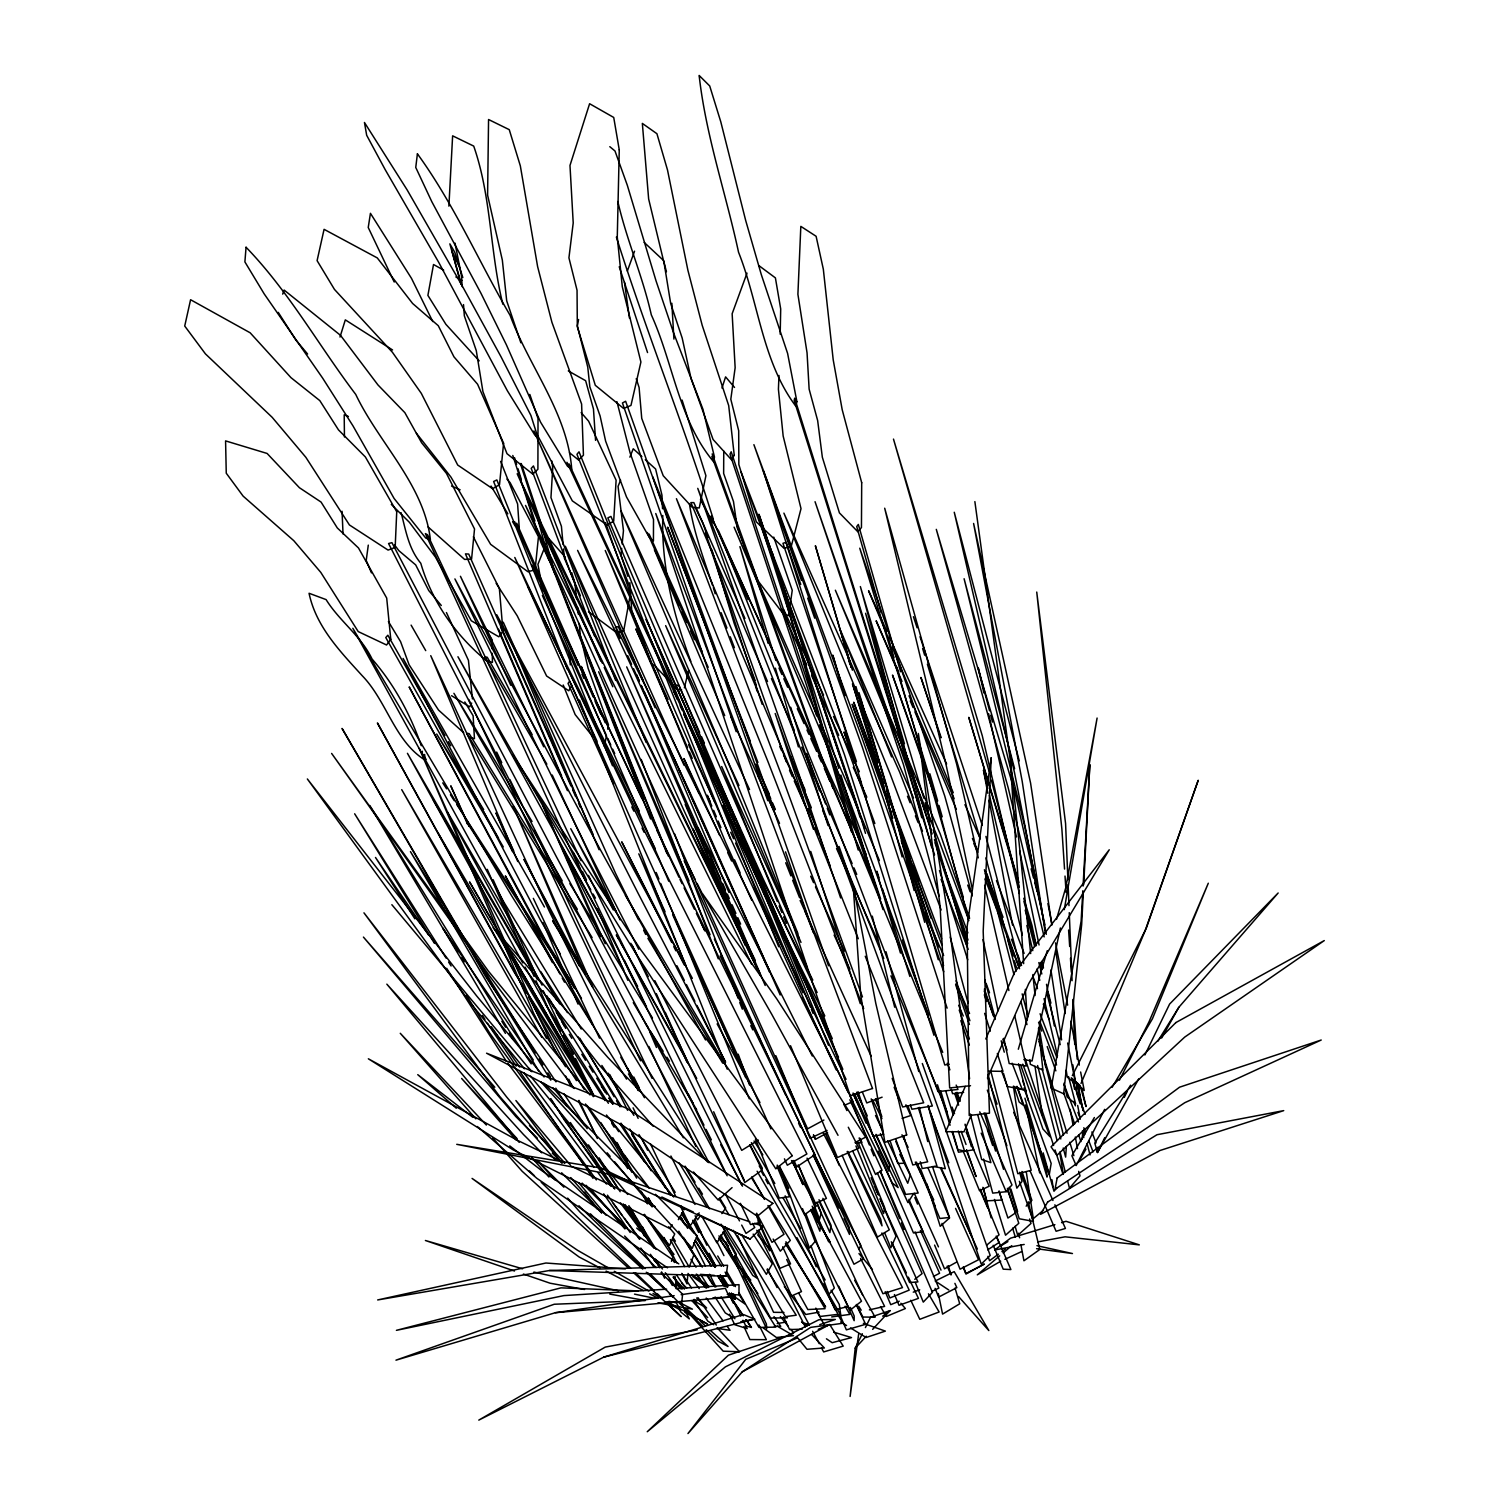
<?xml version="1.0" encoding="UTF-8"?>
<svg xmlns="http://www.w3.org/2000/svg" width="1509" height="1509" viewBox="0 0 1509 1509"><rect width="100%" height="100%" fill="white"/><g stroke="black" fill="none" stroke-linecap="round" stroke-linejoin="round"><path stroke-width="1.5" d="M723.754 451.116L723.641 473.449L733.487 501.554L737.297 527.943L757.82 580.644L783.039 613.597L788.641 615.597L792.244 590.302L773.759 537.11M780.191 334.168L780.7 308.968L775.4 277.882L759.008 265.697M778.984 375.439L778.418 389.228L783.152 435.988L801.015 508.646L791.15 546.73L783.944 548.22L756.33 521.85L738.844 464.565L738.693 430.744L730.809 399.244L735.147 367.706L732.148 313.74L747.012 273.129M1083.349 891.612L1081.67 924.545L1063.656 1093.78L1051.151 1088.102L1081.123 921.15L1082.821 890.763M1083.707 884.538L1089.838 764.535L1083.066 886.085M448.89 206.148L452.625 135.829L473.713 146.09C491.538 197.113 489.897 252.097 502.837 304.177M1066.354 1146.387L1065.637 1157.101L1063.223 1148.028M1082.123 1139.427L1082.67 1132.882M687.821 1275.048L687.01 1283.895L681.804 1273.37M621.689 548.408L621.029 555.067L627.819 576.268M622.142 543.976L623.462 530.659L618.049 486.407L620.576 480.145M862.337 1333.749L855.207 1348.141L850.114 1396.466L858.621 1334.296M549.408 1270.521L726.093 1276.237L727.564 1265.278L549.408 1270.521L377.665 1299.947L545.9 1263.014L625.462 1268.862M368.29 545.126L366.215 560.443L371.459 572.873M604.411 746.446L606.448 735.638M607.674 729.149L608.485 724.829L588.114 668.261L580.267 635.025L579.23 623.481M1096.873 1151.801L1097.722 1147.368M578.588 319.493L577.343 325.812L587.755 367.102L589.849 386.832L600.092 415.937L605.618 441.118L626.499 496.933L649.002 536.902L653.435 540.958L653.51 519.492L630.064 452.719L616.917 401.658M1060.374 927.997L1032.043 1060.997L1023.856 1059.601M1064.279 909.644L1097.1 718.039L1065.675 888.047L1056.47 919.396M684.369 687.84L688.651 670.166M1018.311 1049.245L1047.246 950.727M339.997 337.054L345.316 319.87L392.566 349.975M721.981 388.058L725.584 376.873L734.525 387.436M282.692 294.123L284.107 290.049L340.468 335.3L377.967 384.946L404.865 412.674L421.652 442.797L446.475 473.411L474.524 528.98L471.581 559.122L464.602 559.424L428.141 526.981M627.348 271.054L634.553 251.173M671.505 1261.317L673.033 1257.299L644.418 1214.424M544.032 549.031L537.921 564.347L542.882 590.566M545.768 544.655L548.389 538.091L565.026 556.859M629.875 457.152L633.252 448.777L641.853 456.567M1081.029 1083.462L1145.048 930.959L1198.221 780.266L1146.293 928.224L1072.333 1075.653M858.979 1249.377L860.752 1245.246L815.558 1157.743M965.288 1086.405L945.728 1131.656L963.968 1131.807L971.475 1114.604M985.792 1038.984L1014.67 972.154L1109.247 849.774L1028.742 983.566L987.433 1078.086M1130.599 1085.197L1094.761 1143.105L1097.515 1152.518L1104.72 1137.673M1124.28 1097.383L1127.374 1091.026M1144.878 1054.98L1169.607 1004.07L1278.161 892.988L1178.812 1007.333L1157.799 1041.267M865.412 1327.58L870.504 1317.282L890.084 1310.604L872.636 1329.372M1104.663 1109.341L1076.181 1165.533L1071.88 1155.762L1094.383 1117.509M1119.433 1080.199L1148.971 1021.933L1208.294 883.218L1152.404 1018.839L1112.133 1087.31M471.676 703.081L469.639 706.853L451.587 695.724M672.09 1224.667L669.958 1228.609L513.154 1149.858L368.347 1058.79L518.077 1140.634L564.517 1162.967M1097.515 1152.518L1138.729 1078.897M1161.647 1038.003L1178.812 1007.333M1079.689 1160.195L1085.952 1149.141M572.005 685.312L568.761 690.764L546.616 676.013L517.247 615.842L496.159 583.323M678.314 1219.668L683.03 1211.765M913.19 1194.279L907.946 1202.616L876.069 1134.372M700.119 1216.047L697.573 1219.8L695.121 1215.782M721.849 1213.613L725.697 1208.011L719.642 1197.976M699.176 1212.878L690.028 1226.044L680.861 1207.03M1056.998 1187.696L1053.98 1191.242L1043.153 1152.838M742.258 1371.832L828.856 1324.902L810.654 1327.373L742.258 1371.832L687.953 1433.55L745.748 1359.326L796.903 1338.143M855.207 1348.141L866.298 1336.201M1027.233 1204.918L1031.892 1200.334L1021.933 1171.493M1026.139 1206.144L1030.873 1201.56L1020.876 1172.795M634.497 1183.999L600.903 1167.985L456.737 1144.331L610.202 1174.417L750.011 1239.059L763.214 1226.364L754.349 1223.365M732.072 1187.621L718.209 1200.07L693.48 1171.984M999.675 1255.865L977.285 1274.86L1000.712 1261.222M1003.127 1252.96L1011.747 1245.642M1043.398 1210.237L1033.307 1218.612L1026.327 1172.153M986.641 1245.17L999.071 1234.852L980.454 1189.337M914.756 1279.311L922.093 1273.615L877.219 1172.663M882.671 1316.169L890.084 1310.604M998.392 1254.186L989.564 1260.713L987.961 1256.318M1001.919 1251.565L1005.447 1248.943M987.716 1249.829L998.958 1242.586L996.223 1236.116M758.367 1140.087L741.73 1150.367L654.849 980.699M1000.486 1246.094L1007.899 1241.605M607.108 525.019L613.691 521.171L616.106 480.202L588.623 421.2L581.135 412.579M956.499 1262.165L944.502 1268.824L934.599 1245.095M984.151 1264.033L966.175 1273.936L963.572 1267.371M823.895 1120.036L807.598 1128.826L525.509 505.421L751.633 964.138M815.426 1139.314L813.502 1135.032L815.426 1139.314L827.573 1132.769M933.43 1276.463L939.579 1273.256L920.358 1230.401M984.075 1264.278L965.722 1273.634L963.176 1267.07M603.751 1357.138L754.632 1319.13L743.428 1314.528L603.751 1357.138L478.787 1420.12L605.279 1347.084L697.177 1329.882M855.226 1142.407L865.657 1137.164L776.814 998.958L702.458 893.668L771.721 1014.255L838.023 1135.315M931.694 1291.515L938.843 1288.101L915.039 1231.872M827.045 1130.467L810.069 1138.333L775.815 1055.715M1004.881 1259.317L1021.536 1251.621M844.493 1105.305L853.019 1101.532L577.589 550.37L698.158 810.276L780.191 994.997M818.199 1329.316L828.856 1324.902M615.144 627.801L618.218 626.537L642.777 679.842M899.251 1301.192L890.725 1304.663L885.236 1291.685M882.124 1097.175L866.788 1102.947L862.375 1092.082M913.247 1292.157L919.698 1289.799M784.095 1336.559L728.413 1355.176L647.248 1431.739L725.414 1366.852L818.897 1319.734L835.326 1319.451L819.745 1324.657M788.566 1335.088L793.017 1333.598M902.099 1118.395L910.738 1115.528L905.909 1104.795M1054.904 1224.667L1010.502 1238.21L994.676 1249.961L1024.196 1244.453M1061.563 1222.648L1066.014 1221.29L1139.314 1244.868L1065.071 1236.814L1037.815 1241.907M674.165 1295.665L555.444 1312.698L395.962 1360.175L554.256 1304.248L645.286 1300.569M618.407 632.139L623.764 630.573L630.46 593.716L605.524 522.586M847.964 1306.549L835.024 1309.718L823.725 1283.933M869.391 1309.869L884.614 1306.398L860.564 1258.393M740.844 1321.714L754.632 1319.13M819.066 1312.151L805.749 1314.49L784.34 1286.555M777.21 1323.563L786.415 1322.016M949.161 1064.241L944.785 1064.977L851.623 750.237L763.365 470.733L862.261 746.936L947.124 1008.144M681.163 1294.665L725.376 1288.328L729.319 1297.155L555.444 1312.698M831.666 1316.923L849.831 1314.414L845.134 1306.228M963.629 1092.365L952.594 1093.685L951.179 1089.196M793.508 1335.654L776.437 1337.521L763.12 1327.826M970.513 1085.707L949.651 1087.951L940.088 906.249L918.321 733.468L946.539 906.362L969.57 1078.728M1007.71 1191.544L992.733 1193.129L983.547 1159.063M855.301 1142.954L861.96 1142.539L859.941 1138.276M666.638 1289.176L563.913 1295.59L396.414 1330.334L561.027 1287.856L638.307 1290.912M675.975 1288.611L739.014 1284.668L738.995 1294.911L727.281 1294.439M712.984 1297.815L729.319 1297.155M802.222 1329.184L789.565 1329.561L783.511 1316.848M787.472 1317.81L770.59 1318.055L723.037 1232.023M988.546 1071.126L1002.995 1071.371L997.336 1053.527M783.926 1312.453L773.589 1312.302L737.675 1235.739M774.324 1326.166L780.757 1326.298L774.023 1316.678M700.365 1274.351L714.398 1275.388M721.415 1275.897L726.093 1276.237M681.672 689.896L677.334 689.556L671.052 682.917M1036.589 1248.697L1072.465 1253.545L1036.909 1245.679M716.7 1328.373L730.054 1330.278L727.244 1326.486M584.53 1289.478L550.106 1283.216L523.378 1274.049M609.787 1294.081L644.211 1300.362M657.981 1302.871L692.424 1309.152L682.634 1304.153M933.882 1166.57L945.313 1168.702L928.016 1105.418M618.464 1290.799L533.865 1272.068M634.516 1294.137L655.132 1298.419M668.883 1301.286L675.768 1302.72M468.733 737.316L474.448 738.656L473.128 715.775L464.81 701.949M745.333 1325.845L751.407 1327.411L746.163 1319.658M522.567 1268.786L425.406 1240.492L514.475 1271.012M802.354 1322.525L809.05 1324.581M833.647 1332.126L851.529 1337.596L832.176 1342.689L826.442 1338.804M610.202 1174.417L749.916 1221.856M863.355 1323.336L885.368 1331.108L866.128 1337.502L850.472 1327.92M1015.5 1086.97L1026.007 1090.969L1018.5 1063.751M348.428 416.522L344.203 414.843L344.448 436.988M451.568 486.049L460.113 489.803M661.81 1197.014L693.31 1212.029M697.516 1214.047L750.011 1239.059M570.836 1166.004L655.246 1206.615M599.884 1267.862L579.173 1257.035L472.072 1178.416L577.57 1250.301L608.165 1267.805M606.109 1271.106L643.4 1290.572M649.606 1293.835L657.905 1298.155M666.186 1302.474L680.691 1310.057M684.822 1312.226L707.627 1324.129L667.299 1301.663M443.684 270.168L433.517 264.509L427.896 295.406L445.891 324.322L479.183 360.858M455.869 276.958L461.98 280.353M568.308 370.912L585.643 380.702L593.471 409.014L595.565 440.345M614.276 1271.314L648.945 1291.157M653.02 1293.496L661.168 1298.174M709.06 1286.385L691.876 1274.539M777.437 1326.279L791.508 1334.484M713.719 1324.713L707.91 1321.262L693.461 1299.928M732.978 1317.564L725.282 1312.905L715.096 1297.023M840.683 1321.941L846.549 1325.524M948.784 1290.006L935.203 1281.009L954.197 1271.653L988.848 1330.561L958.479 1296.457M801.581 1321.959L807.315 1325.845M678.805 1263.901L541.014 1170.097L509.74 1145.878M667.468 1267.824L536.94 1178.378L477.353 1126.525M605.166 523.68L572.326 500.875L537.525 435.29M692.706 1276.595L707.928 1287.667M588.51 611.767L616.634 632.667M472.939 1117.396L417.748 1074.653L456.303 1108.21M569.515 452.757L578.664 460.075L583.436 455.19L581.606 404.035L551.917 322.285L537.619 266.621L520.322 165.82L509.25 129.661L488.558 119.513L487.596 195.151L502.346 260.17L506.703 300.857L520.869 342.769M609.806 146.675L614.993 150.994L627.31 185.267L656.057 280.938L673.693 333.168L702.892 409.128L714.455 457.02L713.587 461.735C678.767 420.257 673.259 363.103 651.303 314.834C642.702 276.298 626.593 239.912 617.822 201.508M636.723 1228.081L640.288 1231.08M1071.277 1077.766L1074.219 1080.387M1077.181 1082.99L1080.123 1085.612L1086.027 1106.587L1081.859 1088.196M645.286 459.679L655.604 469.016L661.979 495.197L662.545 508.703M463.697 732.77L438.497 710.041L409.109 664.79L400.583 641.665L388.417 621.538M642.777 1269.088L580.116 1212.217L567.648 1198.127M646.267 1272.238L665.412 1289.61M686.293 1308.567L696.743 1318.055M700.233 1321.205L705.457 1325.958M710.664 1330.693L728.074 1346.481L717.926 1341.067L706.212 1329.655M628.291 1267.9L522.114 1171.229L492.802 1138.05M633.516 1272.653L681.144 1316.602L665.978 1302.041M644.192 242.421L663.564 260.51L666.431 271.752M529.414 1170.927L534.469 1175.794M541.222 1182.264L630.573 1268.05M635.629 1272.898L654.17 1290.704M657.547 1293.949L662.602 1298.796M578.928 1205.766L642.57 1267.711M647.587 1272.615L664.337 1288.912M669.355 1293.798L672.712 1297.061M684.426 1308.473L702.854 1326.392M391.321 504.402L409.429 522.34L435.403 556.991L471.298 620.765L498.819 636.798L502.969 631.196L499.366 588.453L473.354 536.77M528.829 1068.297L532.168 1071.616M543.825 1083.217L648.795 1187.696M655.453 1194.317L697.101 1235.777L692.273 1248.301L540.995 1081.972M537.355 1138.163L515.776 1116.528L363.424 937.089L494.82 1087.272M552.275 1153.159L562.235 1163.137L506.552 1096.873L363.952 912.832L499.422 1096.119L555.255 1159.855M582.153 1183.113L626.952 1228.062M681.71 1282.99L686.689 1287.988M696.649 1297.966L706.608 1307.963L697.328 1302.757L694.102 1299.343M537.393 1160.628L563.894 1187.206M590.396 1213.802L645.041 1268.654M650.002 1273.653L681.464 1305.228L682.596 1294.213L661.055 1272.596M541.75 1152.838L523.51 1134.542L386.832 984.151L519.19 1142.332M561.631 1172.795L601.393 1212.708M624.594 1236.003L656.075 1267.617M416.427 433.309L450.908 477.033L490.651 544.353L527.848 571.685L535.073 569.893L538.468 536.751L510.08 482.597L506.93 479.126M707.872 1162.251L607.844 1057.394L493.16 927.677L599.148 1064.882L653.265 1126.336M729.413 1293.326L735.09 1299.287L731.375 1293.27L735.09 1299.287M653.793 664.658L667.921 679.597M529.452 1125.563L564.97 1163.043M585.945 1185.187L626.292 1227.779M673.108 1277.199L684.407 1289.12M718.925 1235.89L728.507 1246.076M811.578 1334.39L824.367 1347.971L806.975 1349.272L796.62 1336.54M486.37 1125.054L400.262 1033.288L475.844 1118.848M624.952 1228.948L591.415 1189.941M653.604 1259.657L656.792 1263.071M675.881 1283.537L680.653 1288.648M691.801 1300.588L707.702 1317.659M717.265 1327.901L739.542 1351.781L723.207 1351.177L685.388 1309.378M517.097 1138.673L461.622 1078.463L516.191 1140.068M537.713 1161.043L555.142 1179.963M531.79 1157.667L548.936 1177.02M570.76 1177.567L601.77 1212.972M757.631 1234.834L771.42 1250.848M858.961 1253.564L872.428 1269.522M900.873 1303.229L905.362 1308.548L886.368 1316.452L880.52 1306.605M570.27 1164.91L515.889 1100.533L555.123 1152.876M578.928 1182.943L606.071 1215.217M307.61 354.03L295.821 339.978L278.26 312.382M441.288 605.486L428.745 590.547L415.673 564.894L398.848 550.653L394.603 545.013M391.85 904.702L531.545 1071.579M544.108 1077.011L476.561 995.808L307.346 778.965L470.619 1003.221L524.472 1068.787M553.105 1087.838L584.624 1125.714M607.146 1152.782L610.145 1156.403M614.653 1161.817L652.171 1206.917M668.694 1226.76L674.693 1233.985L669.581 1245.434L644.154 1214.462M590 1094.968L488.312 971.023L331.622 753.425L489.52 975.908L574.269 1088.498M606.448 1115L673.731 1197.033M681.219 1206.144L684.199 1209.784M530.47 1076.068L627.687 1194.43M737.467 1263.787L750.784 1280.16M780.36 1316.546L787.755 1325.638M790.716 1329.278L793.677 1332.9M540.844 586.718L546.371 593.641L553.784 610.598M593.395 737.373L575.155 714.568L563.215 685.011M705.08 1287.29L696.328 1274.086M586.982 1105.399L649.134 1187.96M507.797 1063.204L590.755 1173.587M613.258 1203.503L621.708 1214.726M624.519 1218.48L639.986 1239.059M655.453 1259.638L662.489 1268.994M665.299 1272.728L676.541 1287.686L675.032 1276.407M584.549 1192.148L597.149 1208.973M519.662 1067.052L491.236 1026.629M523.849 1072.71L593.848 1167.023M598.036 1172.682L606.448 1183.999M620.444 1202.843L654.038 1248.113M648.813 1220.366L674.014 1254.488M688.029 1273.426L699.233 1288.592M706.231 1298.061L723.037 1320.809M614.37 1188.47L564.611 1120.414L550.785 1098.609M628.197 1207.37L636.496 1218.725M596.357 1179.906L489.708 1033.08L466.375 995.204M607.448 1195.166L639.307 1239.021M650.379 1254.281L660.074 1267.617M718.888 1237.814L757.876 1293.59M731.261 1298.419L743.352 1315.81L729.073 1294.458M746.031 1319.677L751.407 1327.411M550.747 1099.344L611.088 1186.451M623.16 1203.88L652.68 1246.453M674.146 1277.425L682.181 1289.044M533.262 1059.903L442.835 928.129L457.887 951.915M516.153 1066.127L487.426 1023.291M520.133 1071.918L583.794 1164.816M586.454 1168.702L593.075 1178.378M603.694 1193.845L630.215 1232.551M640.835 1248.037L654.095 1267.39M428.707 935.24L375.496 857.47L414.881 918.83M411.108 625.122L425.727 650.624M610.805 1120.018L618.69 1131.637M588.453 1144.897L618.652 1189.469M676.39 1274.747L684.275 1286.366M693.461 1220.894L701.251 1232.57M547.824 1072.88L550.427 1076.804M671.901 1258.6L674.504 1262.505M682.351 1274.237L691.48 1287.913M698.026 1297.683L716.303 1325.053M531.206 1063.864L509.023 1030.628L369.799 805.504L505.421 1033.382M570.364 1122.526L614.729 1188.998M625.16 1204.635L653.869 1247.641M673.448 1276.972L681.276 1288.705M555.991 1081.878L485.747 976.644L342.053 728.432L488.897 980.643L550.823 1080.199M563.781 1093.572L587.19 1128.657M541.769 1037.324L401.715 789.641L535.412 1018.858L565.573 1066.712M585.454 1103.966L627.857 1168.664M672.825 1237.267L675.391 1241.19M697.233 1274.52L706.231 1288.252M567.478 1012.652L540.731 971.589L559.688 1003.9M601.846 1065.429L620.935 1094.761M442.759 782.888L446.607 788.83M450.437 794.771L454.284 800.713M456.831 804.674L574.533 986.829M426.142 759.48L422.294 753.557L422.294 751.218M467.092 822.669L574.589 988.508M704.722 1158.837L552.879 920.924M753.161 1234.098L772.287 1263.806L766.402 1274.332L741.428 1234.551M767.006 1269.786L796.243 1315.207L785.453 1316.64L733.242 1230.344M563.253 1035.57L605.071 1100.627M620.274 1124.28L644.362 1161.723M679.842 1216.933L684.897 1224.818M695.045 1240.587L711.512 1266.202L695.253 1240.228M724.188 1285.913L717.85 1276.067L724.226 1285.875M446.645 968.306L506.383 1061.336M576.495 1080.614L562.499 1058.771L528.471 997.015M615.917 1142.162L622.274 1152.103M624.82 1156.064L627.348 1160.044M690.933 1259.298L696.026 1267.239M701.119 1275.18L708.74 1287.102M719.265 1238.38L738.127 1267.975M743.164 1275.86L775.852 1327.147L758.989 1327.411L738.957 1292.723M645.475 1023.479L648.002 1027.44M650.511 1031.42L663.111 1051.245M666.903 1057.205L669.43 1061.167M785.359 1243.699L825.593 1306.869L785.774 1243.341M601.393 1086.235L605.166 1092.176M608.938 1098.099L612.711 1104.022M631.573 1133.674L670.581 1194.958M681.898 1212.746L715.851 1266.126M722.151 1276.01L728.432 1285.894M733.468 1293.798L735.977 1297.759L745.05 1304.021L738.825 1294.043M545.447 1004.051L608.391 1103.286M620.972 1123.13L651.19 1170.777M680.144 1216.424L687.708 1228.326M593.301 1096.666L514.116 972.003L377.401 722.962L526.188 992.903M678.767 1231.212L693.857 1254.96L689.179 1267.013L672.467 1238.738M754.047 1140.974L762.875 1154.913M858.678 1306.228L861.205 1310.208M593.056 1094.327L570.459 1058.582L437.704 832.327M683.445 1237.323L702.27 1267.107M707.287 1275.048L714.832 1286.951M721.095 1296.891L734.902 1318.734M461.66 957.875L464.168 961.837M501.837 1021.291L505.59 1027.252M509.363 1033.193L513.135 1039.135M446.079 958.064L354.653 813.785L434.46 943.37M448.588 962.025L451.097 965.986M482.408 1015.387L484.917 1019.348M628.461 1073.861L637.232 1087.763M724.886 1226.742L757.443 1278.368L752.746 1275.445L721.811 1225.346M600.771 1122.545L630.951 1170.399M718.944 1198.75L728.941 1214.67M829.629 1324.393L843.21 1346.103L823.669 1351.932L821.462 1347.82M626.556 1079.124L511.645 895.78L352.823 628.291L504.081 902.514L581.229 1029.025M679.012 1162.817L706.495 1206.672M621.501 1106.644L577.966 1036.796M638.967 1134.542L675.164 1192.374M692.631 1220.291L721.34 1266.145M725.093 1272.125L733.827 1286.083M569.308 1034.363L571.798 1038.343M581.776 1054.282L585.511 1060.261M589.246 1066.241L592.999 1072.22M596.734 1078.18L606.712 1094.119M609.202 1098.099L612.937 1104.079M631.63 1133.957L665.28 1187.734M681.483 1213.632L692.706 1231.551M696.441 1237.531L715.153 1267.409L696.63 1237.191M720.133 1275.369L727.602 1287.328L720.208 1275.237M591.754 1091.441L506.269 945.011M611.654 1123.205L614.144 1127.166M687.5 1244.321L701.176 1266.164M707.4 1276.086L712.38 1284.027M483.653 809.578L436.686 734.015L503.27 846.907M535.45 1052.942L410.429 851.604L538.694 1071.164M539.147 1058.922L542.863 1064.92M555.784 1088.178L566.912 1106.097M599.111 1157.856L620.18 1191.714M628.838 1205.653L656.094 1249.452M652.454 1017.953L569.893 883.689M751.822 1178.284L764.233 1198.316M769.213 1206.332L790.32 1240.398L780.323 1251.168L773.155 1239.059M613.541 1103.004L549.238 998.769M629.668 1129.034L670.6 1195.128M681.747 1213.161L694.159 1233.193M577.325 909.286L469.129 733.619L466.677 733.317L592.132 937.636M630.234 1077.03L637.647 1089.045M581.493 998.392L545.692 940.447L409.165 686.935L547.39 945.313L592.679 1024.8M633.346 1082.311L638.288 1090.29M685.199 1166.212L695.064 1182.207M698.78 1188.205L702.477 1194.185M721 1224.157L724.697 1230.156L716.945 1242.869L701.855 1216.367M532.055 821.556L453.907 693.31L562.178 880.784M608.184 1073.201L633.893 1115.377M491.047 486.049L507.835 513.814M512.626 521.737L515.022 525.717L519.285 528.471L517.606 504.006L500.63 461.377M552.747 921.15L683.37 1137.786M647.908 938.315L722.698 1063.147M810.767 1210.124L830.101 1242.133L816.916 1219.838M838.117 1315.15L842.927 1323.242L824.819 1325.77L816.784 1311.359M724.622 1063.713L625.405 895.309M810.918 1209.69L814.52 1215.782M633.271 1002.617L696.649 1109.719M517.229 976.116L584.096 1089.253M612.767 1137.729L636.647 1178.133M648.587 1198.335L653.359 1206.408M579.796 1038.211L614.125 1096.741M616.502 1100.778L620.048 1106.833M928.469 1293.798L939.126 1311.981L919.792 1319.3L910.776 1300.286M785.944 1241.737L825.083 1308.68L807.843 1309.548L798.676 1293.081M560.386 954.103L540.26 919.717L403.073 658.452L544.428 907.003M620.784 1057.243L644.475 1097.703M684.728 1166.476L709.607 1208.935M500.347 934.826L469.544 881.897L591.113 1090.932M505.836 945.087L591.943 1092.723M532.092 734.543L487.2 657.226L484.71 656.811L546.843 764.195M757.122 1171.229L840.758 1315.169L839.287 1304.436L831.044 1290.176M556.821 1000.354L447.513 812.087L542.071 985.151M433.441 800.26L531.451 969.25M534.997 975.361L537.355 979.435M546.805 995.733L553.897 1007.937M556.255 1012.011L559.801 1018.122M562.159 1022.197L564.517 1026.271M759.216 1165.91L825.159 1279.99M717.737 1255.997L723.622 1266.202M727.168 1272.313L735.411 1286.611M532.828 970.362L407.43 753.312L522.812 962.949M535.186 974.437L538.694 980.51M751.369 1142.615L774.815 1183.509M783.02 1197.825L800.6 1228.515M590.792 889.952L457.944 656.736L604.864 924.036L637.628 986.452M593.112 894.045L595.451 898.138M444.948 735.562L387.851 635.232L385.776 637.553L498.555 838.231M448.437 741.692L450.776 745.786M485.181 627.593L492.009 639.646L492.179 648.757M616.502 935.203L618.822 939.315M621.161 943.427L681.559 1050.094M616.313 934.976L696.724 1078.482M751.859 1176.869L764.478 1199.41M767.93 1205.559L784.02 1234.268L771.986 1242.322L756.688 1213.198M627.499 1068.259L640.156 1090.894M720.755 1234.909L734.581 1259.6L736.26 1254.149L723.679 1231.589M681.804 1083.179L693.253 1103.758M559.971 974.022L505.326 875.899L552.483 962.685M562.235 978.096L564.517 982.189M854.679 1280.311L875.145 1317.225L862.903 1317.017L856.414 1304.474M705.514 1039.965L598.375 846.115L454.907 578.909L588.34 850.85L638.76 949.293M607.75 929.846L560.122 843.644L623.707 969.966M525.075 967.062L560.707 1031.628M616.068 911.361L570.742 828.686L613.333 909.946M553.313 1005.749L565.705 1028.421M692.348 978.341L496.801 614.823L637.892 892.856L725.546 1062.185M717.133 1023.894L759.951 1102.57M791.508 1160.553L816.294 1206.106L804.542 1214.783L779.644 1166.702M812.314 1209.878L861.488 1301.211L850.114 1310.208L815.256 1240.794M761.347 1171.305L763.573 1175.454M765.799 1179.604L768.024 1183.754M796.941 1237.644L838.099 1314.339L820.028 1316.47L815.822 1308.114M758.574 1230.118L769.609 1250.772M793.885 1296.193L809.333 1325.091M812.634 1331.296L819.255 1343.689M725.923 1173.625L556.255 856.49L391.925 542.655L388.567 543.523L549.917 859.413L709.004 1162.741M752.538 1223.384L754.745 1227.515L746.05 1233.381L741.692 1225.082M524.076 859.413L582.38 968.797M594.056 1096.081L550.955 1014.972L535.978 980.699M648.229 1197.976L651.53 1204.22M670.336 1239.568L684.709 1266.598M750.237 1145.369L762.328 1168.249M630.819 943.276L648.285 976.606M720.642 1144.558L742.485 1186.168M725.339 1193.921L739.504 1220.913M394.226 282.032L368.234 227.501L370.441 213.316L411.504 278.392L432.781 321.587M767.383 1268.824L777.116 1287.573M524.019 859.489L579.324 965.892M823.292 1133.165L902.476 1287.611L882.954 1293.741L767.534 1044.681L684.162 860.79M546.484 1038.456L533.677 1013.35L419.219 748.37L534.129 1007.22L555.538 1051.679M565.668 1076.124L571.006 1086.593M578.456 1101.249L595.527 1134.73M642.438 1226.836L645.626 1233.117M669.091 1279.16L672.278 1285.442M680.804 1302.173L689.349 1318.923L680.917 1312.094L675.825 1301.513M684.256 964.911L621.727 841.833L671.694 942.389M812.295 1056.017L698.12 827.875L765.214 985.49M848.303 1127.242L858.904 1148.198L837.42 1157.535L790.527 1045.718M676.9 965.76L684.294 980.397M686.406 984.566L694.857 1001.297M696.969 1005.484L725.489 1062.015M633.761 1076.973L639.062 1087.48M716.511 1240.907L723.943 1255.62M758.952 1324.977L766.365 1339.69L749.898 1339.558L744.012 1326.675M693.386 1221.988L698.667 1232.457M709.211 1253.357L715.53 1265.9M720.812 1276.35L726.093 1286.8M729.243 1293.081L740.844 1316.074M742.956 1320.262L747.181 1328.618L734.77 1324.732L729.526 1314.226M777.229 1165.08L788.849 1188.205M688.123 1093.685L693.404 1104.192M695.517 1108.379L703.967 1125.205M706.08 1129.411L711.361 1139.917M756.782 1230.288L805.372 1326.958M682.37 853.962L695.008 879.219M697.12 883.425L702.402 893.969M812.804 980.133L760.423 875.239L646.116 619.426L762.762 878.125L817.123 992.545M872.523 1099.74L881.954 1118.622M899.76 1154.291L910.248 1175.266L907.739 1183.263L887.594 1140.879M609.768 1074.559L627.612 1110.303M642.325 1139.729L647.587 1150.235M681.2 1217.518L683.294 1221.724M693.8 1242.737L705.363 1265.862M709.57 1274.275L715.87 1286.894M639.194 810.88L528.225 587.378L655.283 848.737M673.769 946.596L675.862 950.783M638.458 1090.705L549.502 911.662L430.744 655.661L517.757 861.526M670.92 1156.007L694.989 1204.446M824.819 1015.934L764.516 894.252L684.011 714.361M638.439 919.698L615.578 873.409L503.252 622.198L599.073 849.737M643.645 930.223L645.72 934.429M749.671 1144.803L762.158 1170.06L744.767 1182.566L713.663 1111.775M581.135 860.696L427.632 534.846L425.387 533.582L570.572 849.416L727.149 1175.775M588.435 875.409L741.504 1184.622M756.084 1214.066L760.253 1222.479L750.52 1224.516L740.372 1203.314M573.401 1054.301L543.183 990.734M575.495 1058.507L593.207 1094.327M617.181 1142.766L631.781 1172.248M641.155 1191.205L647.399 1203.842M664.073 1237.55L676.579 1262.826M760.14 974.739L541.09 525.641L602.28 663.13M901.967 1134.787L908.116 1147.387M915.303 1162.119L933.769 1199.957M760.442 974.569L517.172 473.751L600.733 660.961M543.712 746.766L460.434 576.287L510.778 685.293M695.083 507.156L702.892 523.227L707.853 537.43M802.034 997.392L848.19 1092.309M850.246 1096.534L892.291 1183.018L898.157 1187.602L853.189 1094.176M631.799 806.919L633.855 811.144M642.079 828.045L644.136 832.289M755.33 960.497L736.826 922.301L626.688 666.865L720.698 879.087M847.851 1151.442L880.747 1219.329L882.029 1225.855L847.171 1151.48M679.974 879.389L682.03 883.614M684.086 887.858L694.347 909.059M696.385 913.303L704.59 930.261M750.765 1025.648L752.802 1029.892M813.332 1154.951L838.966 1207.955M844.097 1218.536L863.582 1258.827L853.981 1264.24L822.877 1198.353M741.73 1067.919L688.783 950.293M856.452 1305.228L865.676 1324.298L846.36 1329.863L839.891 1314.792M754.047 888.197L846.04 1079.312M599.526 1038.173L533.337 898.364M633.082 1107.832L638.156 1118.376M650.36 1143.709L675.787 1196.486M568.78 1079.199L572.854 1087.668M578.984 1100.382L597.338 1138.484M630.969 1208.351L644.23 1235.871M655.434 1259.166L659.508 1267.635M661.564 1271.88L664.62 1278.217M807.051 1158.158L826.423 1198.429L815.52 1203.39L798.204 1164.891M496.668 752.086L501.743 762.649M509.872 779.531L522.039 804.863M534.224 830.195L652.039 1078.313M881.916 1232.966L909.191 1290.12L889.895 1297.966L887.16 1291.478M875.522 1115.453L882.558 1130.279M892.196 1243.209L906.324 1272.898M908.343 1277.142L918.434 1298.362L899.043 1305.285L894.441 1294.533M710.079 934.731L598.639 671.75L689.028 880.916M720.17 955.933L849.284 1227.458L849.492 1234.419L813.257 1155.234M620.067 919.83L552.237 775.06M632.177 945.256L744.352 1180.453M468.733 699.497L640.571 1060.827M684.086 765.289L533.922 430.933L655.095 707.759M843.871 1104.173L846.889 1110.567M818.991 1199.693L830.987 1225.157L829.912 1232.57L817.388 1204.748M582.474 871.447L586.492 879.917M624.519 960.403L646.531 1006.993M909.04 1202.051L941.012 1270.106M532.092 565.102L642.004 798.676M657 830.535L678.975 877.257M648.908 1046.491L695.781 1146.425M725.64 1241.662L766.666 1328.882L766.383 1323.997L734.562 1255.639M773.532 913.247L722.905 805.259L802.958 992.884M829.271 1034.155L765.553 897.666L684.03 714.738M857.15 1093.855L861.13 1102.381M704.024 844.682L685.18 804.448L745.257 945.389M706.023 848.926L708.004 853.151M710.984 859.508L714.945 867.977M513.796 851.133L495.952 812.955L512.551 851.623M823.593 695.14L783.888 609.994L781.511 609.315L806.711 664.828M833.515 716.435L859.338 771.778M566.95 462.301L713.795 776.814L832.289 1038.645M719.699 835.42L683.935 758.555L698.912 793.017M727.64 852.491L731.62 861.035M820.047 1203.428L862.544 1294.835M723.641 1232.136L728.602 1242.812M569.044 463.885L716.039 780.36L838.495 1057.337M769.477 971.966L644.305 691.744M852.66 1150.971L889.291 1229.816L877.408 1237.097L842.097 1155.272M760.008 974.644L683.784 810.088L565.328 546.239L646.116 742.39M834.119 935.052L849.888 969.174M782.681 1246.811L790.546 1263.882L779.964 1268.314L756.839 1216.669M786.698 1259.506L801.486 1291.61L791.565 1295.91L757.99 1220.875M765.195 633.573L711.079 516.116L748.087 599.677M767.157 637.835L865.902 853.811M727.3 903.684L693.027 828.988L709.287 867.826M446.438 612.56L468.431 660.32L472.449 698.931M708.211 667.299L654.397 549.804L724.716 715.587M730.714 716.435L779.531 823.348M738.957 785.548L665.639 625.631L800.977 942.427M714.379 939.07L785.849 1095.308M798.582 1123.13L800.543 1127.412M542.391 595.47L605.901 734.298M607.863 738.58L610.787 744.993M612.748 749.256L614.71 753.538M749.539 789.528L620.935 510.664L734.336 777.135L797.921 933.524M800.128 900.496L871.183 1056.281M668.072 699.648L635.855 628.951L687.538 747.577M688.576 744.654L714.945 802.505M836.175 1069.843L730.828 839.042L605.241 550.483L725.546 842.248L751.671 900.118M849.831 1099.759L882.029 1170.286L875.56 1174.455L859.111 1138.012M597.055 741.259L569.666 681.238L568.025 683.407L613.559 784.058M695.064 1219.461L706.816 1245.189M720.51 1275.218L724.433 1283.801M729.337 1294.515L733.242 1303.097M811.559 675.504L838.721 735.279M853.245 767.308L866.826 797.205M779.719 746.427L781.662 750.709M783.624 754.99L803.071 797.789M807.937 808.503L815.709 825.63M940.465 1167.853L977.36 1249.056M710.154 801.656L707.231 795.224L711.795 806.013M874.201 1185.753L878.087 1194.298M880.03 1198.561L917.906 1281.914L909.587 1282.518L891.272 1241.775M665.054 911.738L638.797 853.83L686.01 965.76M778.984 668.034L781.869 674.448M783.812 678.71L787.66 687.255M797.318 708.626L804.071 723.584M806.975 729.979L808.899 734.261M810.842 738.523L816.633 751.35M818.557 755.632L821.443 762.026M824.348 768.439L830.139 781.266M832.063 785.529L874.239 882.388M769.307 794.074L755.82 764.233L774.796 809.824M799.148 938.07L721.679 766.553L777.324 901.571M914.284 1193.261L938.447 1246.887M947.162 1266.183L951.028 1274.765M954.895 1283.348L956.838 1287.63L938.636 1297.08L935.108 1288.384M856.584 1092.29L867.26 1115.906M876.012 1135.221L889.612 1165.269L888.801 1171.135L854.622 1093.836M701.044 922.395L704.91 930.94M770.892 1128.921L639.42 838.551L514.795 557.462L645.135 832.213L806.9 1153.951L787.321 1165.212L784.435 1158.818M672.637 914.699L745.786 1077.822M469.054 826.366L450.776 785.812L467.62 824.367M493.122 879.728L537.411 977.926M886.877 631.328L868.562 590.679L886.783 634.138M889.763 637.76L946.615 764.007M964.93 804.655L980.341 838.891M810.673 876.22L813.558 882.633M815.482 886.915L844.38 951.104M649.115 534.054L702.213 651.926M758.197 776.211L773.645 810.503M730.696 832.289L733.619 838.74M735.543 843.041L801.43 989.168M616.106 629.951L619.973 638.533M627.725 655.736L631.592 664.337M633.516 668.638L639.326 681.521M641.268 685.822L663.526 735.26M674.165 758.895L677.069 765.346M678.993 769.647L769.854 971.57M793.036 1162.458L802.656 1183.905M813.257 1207.502L828.667 1241.813M605.203 943.729L542.693 805.108L600.469 936.617M955.574 1208.407L978.53 1259.751L960.064 1269.182L941.993 1223.365M661.979 665.092L650.473 639.401L662.941 667.374M673.467 690.801L677.315 699.365M680.182 705.797L682.106 710.079M668.751 881.218L540.882 584.247L664.3 845.285L814.973 1154.687L796.809 1166.891L793.923 1160.44M665.262 1012.294L688.406 1063.92M656.321 993.639L687.01 1062.242M924.47 912.511L943.653 955.48M956.121 983.434L969.551 1013.52M1013.652 1112.378L1052.961 1200.504M1054.885 1204.786L1065.429 1228.439L1056.093 1231.269L1030.1 1170.984M836.533 848.473L877.559 940.541M789.509 770.288L792.357 776.701M794.262 780.983L805.712 806.636M815.237 828.026L818.104 834.439M941.088 1167.683L971.645 1236.38M604.204 667.412L612.805 686.746M838.797 1286.29L854.151 1320.677L854.188 1316.018L850.397 1307.435M722.604 883.387L725.452 889.82M727.338 894.101L729.243 898.383M732.091 904.815L735.883 913.398M737.788 917.679L740.636 924.112M593.263 834.817L468.714 554.067L465.451 553.86L567.459 790.659M500.516 626.971L570.93 785.944M572.816 790.244L575.683 796.695M578.532 803.146L580.437 807.428M979.737 1111.831L1011.973 1184.942L1006.088 1191.506L981.19 1133.146M744.956 618.464L693.838 502.61L690.858 502.61L767.515 681.54M771.439 678.541L794.149 730.035M801.732 747.181L852.132 863.563M699.629 732.412L678.88 685.312L676.07 685.312L791.98 956.404L828.46 1045.265M701.534 736.694L704.363 743.126M514.607 521.68L578.173 665.507M581.965 674.089L583.851 678.371M647.286 532.47L679.39 605.354M682.238 611.786L686.953 622.5M690.726 631.083L694.498 639.646M806.711 966.439L610.919 516.418L607.844 517.889L790.81 948.765M908.927 1199.334L923.131 1231.684L913.492 1232.947L878.163 1151.141M516.719 523.189L593.15 696.894M595.036 701.195L600.714 714.059M592.811 987.056L513.154 806.221L585.36 974.512M898.704 672.222L876.144 620.784L901.986 681.464M909.04 695.8L954.16 798.695M973.909 843.701L977.662 852.283M555.652 614.823L558.424 621.18M785.152 1195.845L816.199 1266.749M487.275 869.335L534.092 976.417M913.473 797.865L840.419 630.253L891.593 756.914M943.446 866.638L967.873 932.92M805.165 790.112L790.131 755.707L811.333 807.805M689.406 751.878L692.235 758.348M996.845 1237.154L1010.898 1269.559L1003.221 1269.182L993.205 1245.283M895.818 1141.464L918.189 1193.034L905.664 1194.392L880.388 1133.58M958.63 1005.258L963.27 1016.01M980.341 1190.865L987.773 1208.068M792.659 953.066L842.852 1069.315M853.075 1093.006L866.091 1123.149M928.054 1167.947L949.368 1217.499L939.862 1218.48L916.453 1162.1M880.766 1171.908L932.43 1292.326L923.282 1302.116L915.341 1282.537M498.574 629.234L561.65 776.041M542.995 922.508L578.041 1004.126M825.461 1133.24L839.268 1165.495M792.734 1160.874L802.901 1184.603M812.144 1206.181L820.481 1225.61L819.896 1231.193L810.805 1209.501M910.285 700.968L913.039 707.476M914.888 711.814L956.385 809.352M767.968 792.206L770.722 798.657M772.551 802.958L775.305 809.409M871.108 1177.718L873.862 1184.225M875.71 1188.545L878.483 1195.053M880.332 1199.391L896.025 1236.211L890.819 1247.83L884.538 1232.608M580.38 595.734L564.347 558.066L563.498 549.012M605.222 722.754L581.229 666.412L602.072 716.19M573.326 852.491L585.322 880.652M597.338 908.814L627.838 980.322M650.002 1032.326L656.472 1047.491M853.981 867.901L856.735 874.39M966.175 1132.09L989.168 1186.244L979.53 1190.733L963.421 1151.669M713.625 810.314L716.36 816.784M718.19 821.103L720.925 827.573M734.619 859.904L740.108 872.843M636.666 674.655L639.401 681.125M641.231 685.444L728.998 892.536M892.253 647.191L953.292 792.81M972.418 838.438L976.983 849.322M879.389 860.564L850.397 790.961L734.091 527.15L844.738 787.849L928.544 1015.104M914.812 1197.618L917.51 1204.088M942.729 1052.395L831.61 782.228L718.171 530.036L821.462 785.925L938.013 1091.611L957.97 1089.441L956.178 1085.084M947.218 1063.298L949.897 1069.824M822.914 810.899L883.765 958.498M890.932 975.851L947.312 1112.586M779.134 905.928L781.813 912.473M783.605 916.812L786.302 923.357M656.208 872.523L658.886 879.049M660.678 883.406L749.294 1098.854M777.06 1166.306L789.584 1196.769L779.21 1198.052L755.424 1139.088M851.604 1101.627L869.391 1144.973M871.183 1149.311L873.843 1155.819M880.068 1170.984L899.647 1218.668M901.42 1223.007L904.098 1229.514M721.019 787.547L723.679 794.074M727.225 802.769L729.884 809.277M731.658 813.634L734.317 820.142M736.09 824.499L810.484 1007.012M730.205 838.589L576.947 454.322L579.022 451.813L778.701 946.747M855.943 1146.01L883.576 1213.594L884.689 1207.672L858.187 1142.445M907.475 796.224L910.116 802.769M915.416 815.879L918.057 822.424M612.541 765.799L496.857 479.937L493.632 481.503L567.422 669.411M727.225 1069.183L579.437 700.006M811.37 1009.181L813.106 1013.52M668.525 856.395L552.501 566.309L643.758 799.732M666.959 853.604L546.616 552.766L650.586 818.972M858.281 938.749L792.018 772.533L676.428 498.687L782.152 776.871L862.469 996.959M865.261 956.234L923.678 1102.777L902.646 1106.984L892.196 1078.388M785.699 862.771L790.905 875.88M792.659 880.256L799.6 897.723M804.825 910.832L813.521 932.675M920.49 1168.834L935.108 1205.917M700.421 499.705L713.587 523.68L713.248 518.964C683.615 424.161 646.286 331.867 616.37 237.083M718.284 958.856L641.193 759.404M799.148 1166.721L819.576 1219.234L821.16 1213.085L816.935 1202.126M401.092 512.683C405.864 530.413 408.43 548.408 420.785 563.272C431.914 601.601 455.812 635.723 486.652 660.885L492.443 662.413L492.274 653.303M922.471 831.157L899.628 772.042L783.907 513.117L889.876 773.23L941.163 909.984M941.069 879.313L968.137 949.368M984.208 990.96L995.204 1019.424M1002.806 1039.116L1007.031 1050.057M1012.105 1063.204L1022.253 1089.46L1007.352 1086.461L1001.561 1071.013M863.676 1008.578L767.93 761.536L652.756 476.825L758.14 766.082L828.516 965.76M894.158 1087.291L899.251 1100.401M750.35 741.296L667.6 527.169L757.895 762.403M674.504 833.741L738.09 998.204M739.787 1002.58L742.334 1009.163M421.275 745.729C410.354 714.247 394.019 684.237 372.082 659.056C361.009 635.893 339.544 621.274 326.095 599.601L309.043 593.263C316.06 626.65 340.015 651.266 362.122 675.617C386.813 700.968 394.585 741.183 425.085 760.121L424.651 754.462M985.019 878.936L1019.537 968.703M1039.739 1021.235L1056.583 1065.014M1064.147 1084.726L1078.463 1121.941M985.396 871.24L1003.051 917.283M1011.464 939.202L1021.555 965.515M1040.078 1013.746L1056.885 1057.602M1073.71 1101.438L1075.408 1105.833M1077.916 1112.397L1079.614 1116.792M1083.82 1127.751L1085.499 1132.146M1088.857 1140.917L1093.063 1151.876M826.479 772.382L829.837 781.172M615.653 680.465L533.45 465.941L531.206 468.412L594.527 635.949M805.806 1213.5L834.345 1288.026L828.913 1294.269L810.974 1245.83M825.593 803.882L806.334 753.331L819.594 791.037M827.272 808.277L829.78 814.86M802.505 1208.652L815.049 1241.53L809.484 1248.075L779.512 1166.57M996.506 880.652L1024.102 953.386M1033.307 977.643L1037.494 988.659M1043.341 1004.089L1049.208 1019.518M1071.786 1079.029L1085.178 1114.302M1091.875 1131.939L1096.062 1142.954M855.716 762.799L844.04 731.997L854.415 763.026M721.132 612.729L726.942 628.046M730.262 636.798L734.411 647.719M968.42 919.151L938.768 840.06L835.364 590.208L940.258 834.024L969.608 918.302M1022.762 1064.166L1049.943 1136.673L1042.945 1128.996L1020.556 1064.675M886.839 796.903L852.189 704.25L890.989 812.219M896.742 823.367L941.786 944.747M832.968 788.339L712.173 453.907M952.066 1107.116L954.537 1113.717M961.101 1131.297L966.024 1144.482M880.879 775.136L853.717 702.213L883.765 786.076M889.933 799.43L941.559 938.655M650.643 661.338L631.686 610.221L629.857 582.644M957.027 1092.327L960.29 1101.155M930.072 1111.869L948.765 1162.741M712.588 585.492C703.741 558.707 693.31 531.413 689.443 503.591M738.203 1054.206L749.539 1085.046M1016.972 1086.329L1049.302 1174.455L1051.169 1163.439L1023.932 1088.083M755.217 680.748L734.242 623.538L711.908 549.861M874.862 823.518L850.661 757.141L741.164 472.223L844.493 754.745L933.996 1035.325M711.852 456.34L825.63 770.194M895.705 1139.031L904.495 1163.25L897.798 1163.458L890.197 1141.162M986.301 983.906L989.508 992.771M883.878 783.718L867.958 739.523L892.8 818.161M886.273 790.358L910.153 856.659M913.341 865.506L918.906 880.973M830.082 865.845L775.192 713.493L813.464 829.271M932.09 785.604L892.498 675.07L934.901 796.412M967.722 885.104L970.098 891.744M892.46 810.352L931.223 918.472M901.288 840.871L938.787 946.803M984.396 869.769L1018.952 967.005M1038.569 1022.253L1041.719 1031.1M1047.208 1046.567L1055.847 1070.881M1063.694 1092.969L1074.691 1123.922M1078.614 1134.957L1080.972 1141.596M922.32 1063.505L990.187 1255.45L981.227 1264.089L928.356 1106.267M786.321 761.819L705.457 532.998L762.177 704.345M908.041 1106.267L927.677 1161.817L912.794 1164.948L903.306 1135.824M875.409 1098.873L877.766 1105.531M943.597 965.609L889.669 800.185M959.215 1010.087L969.382 1039.003M987.339 1090.139L1006.88 1145.746M1019.386 1181.321L1033.458 1221.366L1019.235 1218.763L1009.257 1187.3M801.468 580.361L753.896 444.665L861.432 736.185L943.747 971.758M807.711 598.149L814.728 618.181M839.061 846.492L855.433 893.064M960.818 1020.65L969.363 1045.096M873.768 882.991L819.632 724.792M966.76 1149.858L976.059 1176.53L966.382 1150.273M955.593 984.604L969.419 1024.46M987.867 1077.596L997.072 1104.154M800.751 584.436L786.114 542.353L782.964 543.278L856.452 761.63M767.76 800.657L625.631 401.262L622.444 402.978L736.203 731.714M785.51 851.849L813.313 931.958M871.202 1098.873L883.557 1134.485L873.051 1136.107L857.999 1091.667M956.102 980.793L969.891 1020.706M880.652 899.006L828.592 745.559M864.714 828.554L758.216 516.021L838.721 768.326M902.589 940.088L928.356 1015.934M954.876 1094.006L958.649 1105.173M965.477 1125.242L973.814 1149.783L958.46 1152.197L952.16 1131.976M875.767 1098.778L881.841 1116.622M529.81 394.415L538.015 418.559L537.902 469.28L532.771 474.109L506.986 453.681L482.937 391.661L476.278 350.635L464.338 315.815L463.508 304.592M1007.408 1188.319L1015.67 1212.802L1007.937 1218.046L999.109 1191.337M840.645 897.968L798.657 773.438L697.743 488.35L808.767 769.665L932.355 1106.003L911.889 1109.228L910.399 1104.777M526.754 496.857L534.922 521.02M543.089 545.202L555.01 574.061L540.448 521.416L521.246 463.546M941.163 737.656L920.943 677.466L940.616 737.524M986.848 873.617L1002.806 922.735M987.414 1129.883L992.639 1145.444M1007.597 1189.922L1018.801 1223.271L1005.541 1235.211L994.469 1199.448M931.468 830.686L895.705 723.584L794.168 400.47L794.677 398.187L895.139 720.076L932.128 833.987M934.467 839.608L968.005 939.994M984.396 989.074L993.337 1015.84M1017.179 1087.235L1023.159 1105.078L1019.141 1102.004L1014.067 1086.367M859.602 778.531L861.092 782.964M862.582 787.396L866.279 798.487M857.301 808.466L758.914 514.248L857.584 806.259L865.487 833.364M827.121 741.108L731.186 451.776L730.016 454.171L816.671 715.832M932.449 1166.532L949.576 1217.933L940.239 1226.308L926.903 1183.905M913.435 616.709L917.095 627.801M920.018 636.685L982.265 825.329M985.924 836.42L1020.141 966.118M985.056 873.221L996.713 908.795M1025.139 1058.62L1053.584 1145.463M1055.036 1149.915L1063.053 1174.398M636.232 378.684L639.099 387.511L641.74 418.408L663.224 475.731L692.329 507.401L699.252 507.948L705.91 475.693L682.087 400.074M520.322 463.489L534.865 507.967L549.069 560.461L540.807 542.127L512.796 455.473M935.033 842.909L967.665 943.427M984.34 994.789L986.509 1001.486M810.71 851.397L860.3 1003.692M459.321 266.886L451.87 250.72L459.453 277.599M877.521 762.12L852.491 683.766L884.708 789.471M840.871 775.022L882.991 909.587M918.321 1107.738L936.957 1165.985L922.244 1168.513L920.264 1161.76M462.829 277.562L454.756 252.248L449.852 243.854L461.018 284.22M1029.572 1219.027L1030.987 1223.478L1017.745 1235.362L1015.123 1226.327M985.717 1113.152L1003.542 1169.324M934.543 854.886L907.022 767.855L815.049 501.705L903.438 764.497L939.126 896.214M939.485 870.523L967.703 959.781M984.641 1013.35L990.281 1031.213M999.033 1191.11L1001.844 1200.051L986.716 1200.843L982.887 1187.319M775.871 660.395L739.9 546.616L768.156 643.4M790.678 707.249L828.045 825.498M647.55 352.559L619.237 266.753M690.801 661.319C673.184 614.521 661.187 565.686 662.809 515.456M857.999 810.71L860.111 817.425M876.918 871.183L879.03 877.898M882.539 889.084L909.87 976.436M945.615 1090.667L953.33 1115.302M958.234 1130.977L964.553 1151.141L957.857 1149.556L952.575 1131.505M937.485 1084.801L950.066 1125.242M514.607 457.812L516.625 464.319M517.964 468.658L521.322 479.485M524 488.161L526.019 494.669M1006.899 936.184L1013.048 956.329M1014.425 960.818L1016.462 967.533M1039.022 1041.455L1067.052 1133.278M1069.787 1142.238L1073.88 1155.687M1078.671 1171.361L1080.029 1175.851L1069.485 1188.187L1067.712 1181.377M886.085 793.979L889.518 805.221M845.115 695.649L832.798 655.113L841.664 686.689M1018.99 882.633L968.797 717.341L1017.896 881.181M1023.743 898.27L1031.892 925.074L1036.362 945.69M922.621 648.455L924.659 655.208M927.394 664.205L979.869 837.589M1023.932 901.382L1035.74 944.276M963.327 897.383L896.629 666.846M1025.441 1104.909L1047.057 1177.095L1046.756 1172.455L1024.913 1098.175M923.866 798.186L860.356 586.567L931.826 847.832M925.224 802.694L930.638 820.707M933.335 829.705L966.628 944.691M938.296 959.799L859.017 692.631M984.113 1112.793L995.582 1151.046M1012.614 1228.119L1015.312 1237.135M918.132 1165.137L920.132 1171.852M948.331 1265.768L951.01 1274.709M955.046 1288.12L959.743 1303.776L942.578 1314.094L938.315 1293.515M571.76 572.684L574.854 583.021L576.627 598.639M904.438 743.786L865.581 613.295L921.792 817.746M1010.936 1189.111L1017.613 1211.538M852.396 670.185L841.777 634.289L849.774 663.828M851.265 667.299L815.369 545.73L851.114 667.129M861.224 701.081L899.119 829.403L924.715 922.339M713.342 587.586L715.191 593.81M860.394 698.592L898.119 826.725L914.152 890.555M876.71 871.749L900.458 953.066M940.692 1090.837L949.934 1122.47M775.4 668.166L798.393 746.936M825.819 737.637L772.344 553.35L822.537 729.998M827.121 742.126L858.225 850.076M900.609 671.769L858.338 524.453L856.716 526.584L881.181 612.541M929.865 773.759L937.655 800.958M938.956 805.485L942.22 816.822M1003.447 1073.276L1031.213 1170.267L1017.839 1173.719L990.809 1071.164M887.613 635.176L894.045 657.792M956.102 1092.629L958.649 1101.645M965.043 1124.186L971.419 1146.746M823.82 734.525L851.491 831.912M1022.762 1080.557L1024.045 1085.065M1025.309 1089.592L1028.497 1100.872M903.646 1136.013L904.891 1140.54M972.268 895.874L944.766 796.073L859.753 548.201L935.278 795.96L968.853 920.66M977.775 1115.019L990.885 1162.628L981.661 1159.534L970.212 1113.944M886.009 951.764L918.755 1071.522M950.198 937.108L968.024 1002.957M855.943 686.557L902.137 856.961M984.717 979.605L995.091 1018.16M1001.203 1040.833L1004.258 1052.169M985.924 857.866L1004.051 925.885M1007.672 939.485L1016.123 971.211M1022.159 993.884L1028.195 1016.557M1042.097 1068.693L1060.808 1138.974M1014.595 768.666L964.1 578.72L1024.668 826.121L1041.644 908.72M989.527 710.777L978.228 667.865L983.906 692.989M990.715 715.285L992.488 722.057M1031.137 868.863L1033.514 877.88M1034.702 882.407L1037.079 891.442M1019.254 760.857L954.254 512.249L1014.463 772.419L1046.284 934.335M988.999 771.005L893.479 439.081L982.284 735.751L1019.348 893.498M991.375 780.134L1019.273 887.311M1025.215 910.116L1034.702 946.596M1038.852 962.572L1041.814 973.965M1046.567 992.205L1060.223 1044.662M1068.523 1076.577L1075.653 1103.947L1067.146 1096.949L1063.92 1083.236M997.449 911.021L1013.973 974.644M1021.065 1001.901L1026.969 1024.611M1037.588 1065.505L1057.073 1140.483M1060.035 1151.839L1065.354 1172.286M1040.418 962.384L1042.172 969.193M1048.001 991.847L1050.924 1003.164M1083.613 1130.052L1084.782 1134.579M1087.121 1143.633L1090.045 1154.97M1038.852 1039.135L1063.43 1134.975M1019.688 1172.286L1022.027 1181.377L1016.877 1188.149L988.112 1074.521M983.51 1188.375L991.073 1217.801M872.296 916.152L894.686 1007.201M919.339 1107.38L927.733 1141.54M1028.251 1201.805L1039.795 1249.49L1023.932 1260.788L1020.895 1244.68M1044.171 936.9L1008.314 788.302L936.297 529.357L1014.765 791.621L1044.945 924.96M1026.856 925.489L1032.778 950.651M1037.079 968.929L1039.758 980.36M1044.058 998.656L1057.488 1055.791M987.791 788.471L983.472 770.175L987.81 793.281M989.414 795.337L1022.291 934.882M978.285 857.866L956.649 764.082L884.689 508.212L946.162 765.138L972.343 889.084M984.622 885.311L1008.899 990.526M1014.708 1015.689L1026.309 1066.014L1009.2 1063.543L1003.862 1038.305M988.565 713.568L1016.481 836.948M1019.575 850.661L1039.079 944.974M1040.323 964.006L1041.323 968.589M983.019 939.598L998.053 1010.747M1077.483 1083.122L1083.141 1110.662L1076.879 1083.613M1026.441 1108.568L1039.682 1172.946M1067.655 1043.04L1075.37 1082.368L1084.216 1090.46L1080.633 1072.012M455.02 243.138L461.396 275.43L462.207 286.653M1047.925 903.684L1051.962 924.432M1055.545 942.88L1067.636 1005.145M1070.768 1021.291L1079.293 1065.109M1072.861 1080.104L1074.615 1089.309M1077.671 1105.418L1080.274 1119.225M1082.462 1130.731L1083.783 1137.635M1042.134 961.158L1043.455 968.099M1046.51 984.302L1054.357 1025.969M1070.07 1109.266L1073.144 1125.469M1075.313 1137.05L1077.501 1148.613M989.112 800.223L1012.501 925.055M1018.141 955.103L1019.424 962.044M1018.726 1233.174L1019.594 1237.776M1039.154 1027.44L1045.662 1066.92M1059.808 1152.838L1063.241 1173.757M755.537 682.785L756.82 690.952M1045.265 932.769L1022.215 781.398L973.588 523.472L1030.59 783.133L1051.867 925.111M1050.943 970.023L1061.582 1039.89M1066.203 1070.164L1067.259 1077.162L1075.615 1083.405L1074.219 1074.087M1055.715 950.727L1065.147 1013.576M1072.824 1064.788L1073.521 1069.447M1013.388 1086.197L1019.329 1125.695M1035.004 1066.297L1042.285 1114.944M1051.98 1179.812L1053.018 1186.753M551.747 460.924L552.747 467.733L550.955 497.574L561.423 526.339L563.083 544.466M624.462 282.126L629.442 318.097M974.871 501.61L1011.181 767.194L1030.685 953.575M577.626 607.561L578.381 614.257M1032.873 974.55L1035.08 995.525M1038.494 1028.138L1042.889 1070.07L1030.27 1064.279L1029.968 1059.601M569.176 651.284L570.308 664.903M1064.543 869.033L1061.883 829.12L1036.74 592.056L1065.58 823.518L1067.9 879.822M1065.014 876.069L1066.109 892.498M1068.598 930.053L1069.692 946.483M1070.466 958.215L1071.409 972.305M1073.276 1000.467L1077.181 1059.148M1078.897 1084.971L1080.142 1103.739L1076.747 1093.289L1076.257 1081.576M1010.389 762.385L1023.649 963.647M1025.347 989.395L1027.346 1019.82M671.845 303.252L673.919 339.091M342.053 511.268L343.033 533.96M1068.108 884.5L1068.976 905.626M1069.259 912.662L1072.088 980.699M1072.861 999.467L1074.71 1044.039M861.696 482.729L861.45 527.565L857.753 531.677L839.419 512.89L822.348 457.246L817.652 420.558L809.126 389.115L807.051 352.842L797.903 294.293L800.826 226.369L816.105 236.272L823.329 269.206L833.213 359.84L842.192 409.693L861.696 482.729M619.256 149.863L617.275 237.083L622.293 286.748L640.91 362.009L630.969 405.431L623.613 408.467L595.301 385.304L577.325 326.774L577.042 290.237L568.931 257.85L573.213 222.936L569.987 165.462L589.604 103.725L613.729 117.457L619.256 149.863M396.735 511.74L395.169 547.427L388.077 550.087L349.428 524.962L305.874 457.34L272.186 417.333L205.431 353.879L184.72 326.038L190.587 299.725L250.154 332.791L290.973 377.646L319.814 400.621L338.488 429.895L365.367 456.944L396.735 511.74M991.243 757.707L983.189 931.166L989.47 1113.152L969.212 1115.509L967.118 926.752L991.243 757.707M246.061 247.25L244.892 261.906L264.207 293.915L322.681 378.174L352.993 425.896L394.113 498.479L425.67 537.977L430.423 540.071C424.463 485.219 378.797 442.967 355.747 394.434C318.701 345.58 288.974 291.614 246.061 247.25M503.591 443.25L499.517 484.672L492.575 488.69L457.699 465.036L421.313 393.377L392.415 352.276L334.47 289.426L317.097 260.642L324.077 229.33L377.288 257.926L412.617 303.479L438.27 325.699L453.945 356.822L477.58 384.229L503.591 443.25M417.408 153.824L415.748 167.442L431.781 201.64L480.975 293.293L506.364 344.75L540.58 422.18L567.516 466.224L571.722 469.148C567.535 413.013 529.169 366.989 510.099 315.324C478.768 261.642 454.115 204.337 417.408 153.824M1057.168 1177.944L1055.017 1189.262L1184.772 1102.702L1321.224 1040.022L1179.566 1087.197L1057.168 1177.944M796.903 401.677L795.715 406.034C762.29 361.5 758.706 302.932 738.542 252.229C725.829 193.133 705.872 135.829 699.139 75.45L709.72 85.975L720.793 121.833L745.672 220.427L761.253 274.431L787.604 353.408L796.903 401.677M1047.604 1202.088L1040.55 1214.33L1160.025 1150.499L1283.725 1110.624L1156.988 1134.73L1047.604 1202.088M734.242 455.209L731.544 459.83L713.078 439.477L691.028 378.476L682.181 338.054L670.694 303.554L664.186 263.471L648.644 198.962L642.344 123.417L656.924 133.716L667.506 169.989L687.897 270.262L702.175 325.246L728.696 405.581L734.242 455.209M390.774 639.25L386.587 645.003L358.237 631.592L320.795 572.401L293.783 540.675L243.119 496.121L226.256 473.204L225.577 440.892L267.112 453.454L299.404 487.709L321.059 502.063L337.299 527.943L358.482 547.974L386.7 598.073L390.774 639.25M1175.907 1022.555L1051.056 1146.802L1056.922 1155.272L1184.716 1037.098L1324.28 940.579L1175.907 1022.555M772.853 1203.371L757.367 1216.254L622.745 1125.525L486.558 1053.207L626.82 1108.266L772.853 1203.371M792.263 1155.668L775.815 1168.834L636.968 955.291L512.513 754.613L640.778 949.802L792.263 1155.668M906.683 1134.938L884.878 1142.37L860.715 995.072L853.113 884.764L875.786 1003.334L906.683 1134.938M872.504 1088.498L850.208 1095.798L655.755 513.513L872.504 1088.498M538.147 438.214L534.79 435.007L507.326 390.699L438.723 262.359L385.21 169.687L366.668 135.263L364.461 122.474L407.147 189.927L462.565 286.521L501.026 356.765L530.923 415.465L538.147 438.214"/></g></svg>
